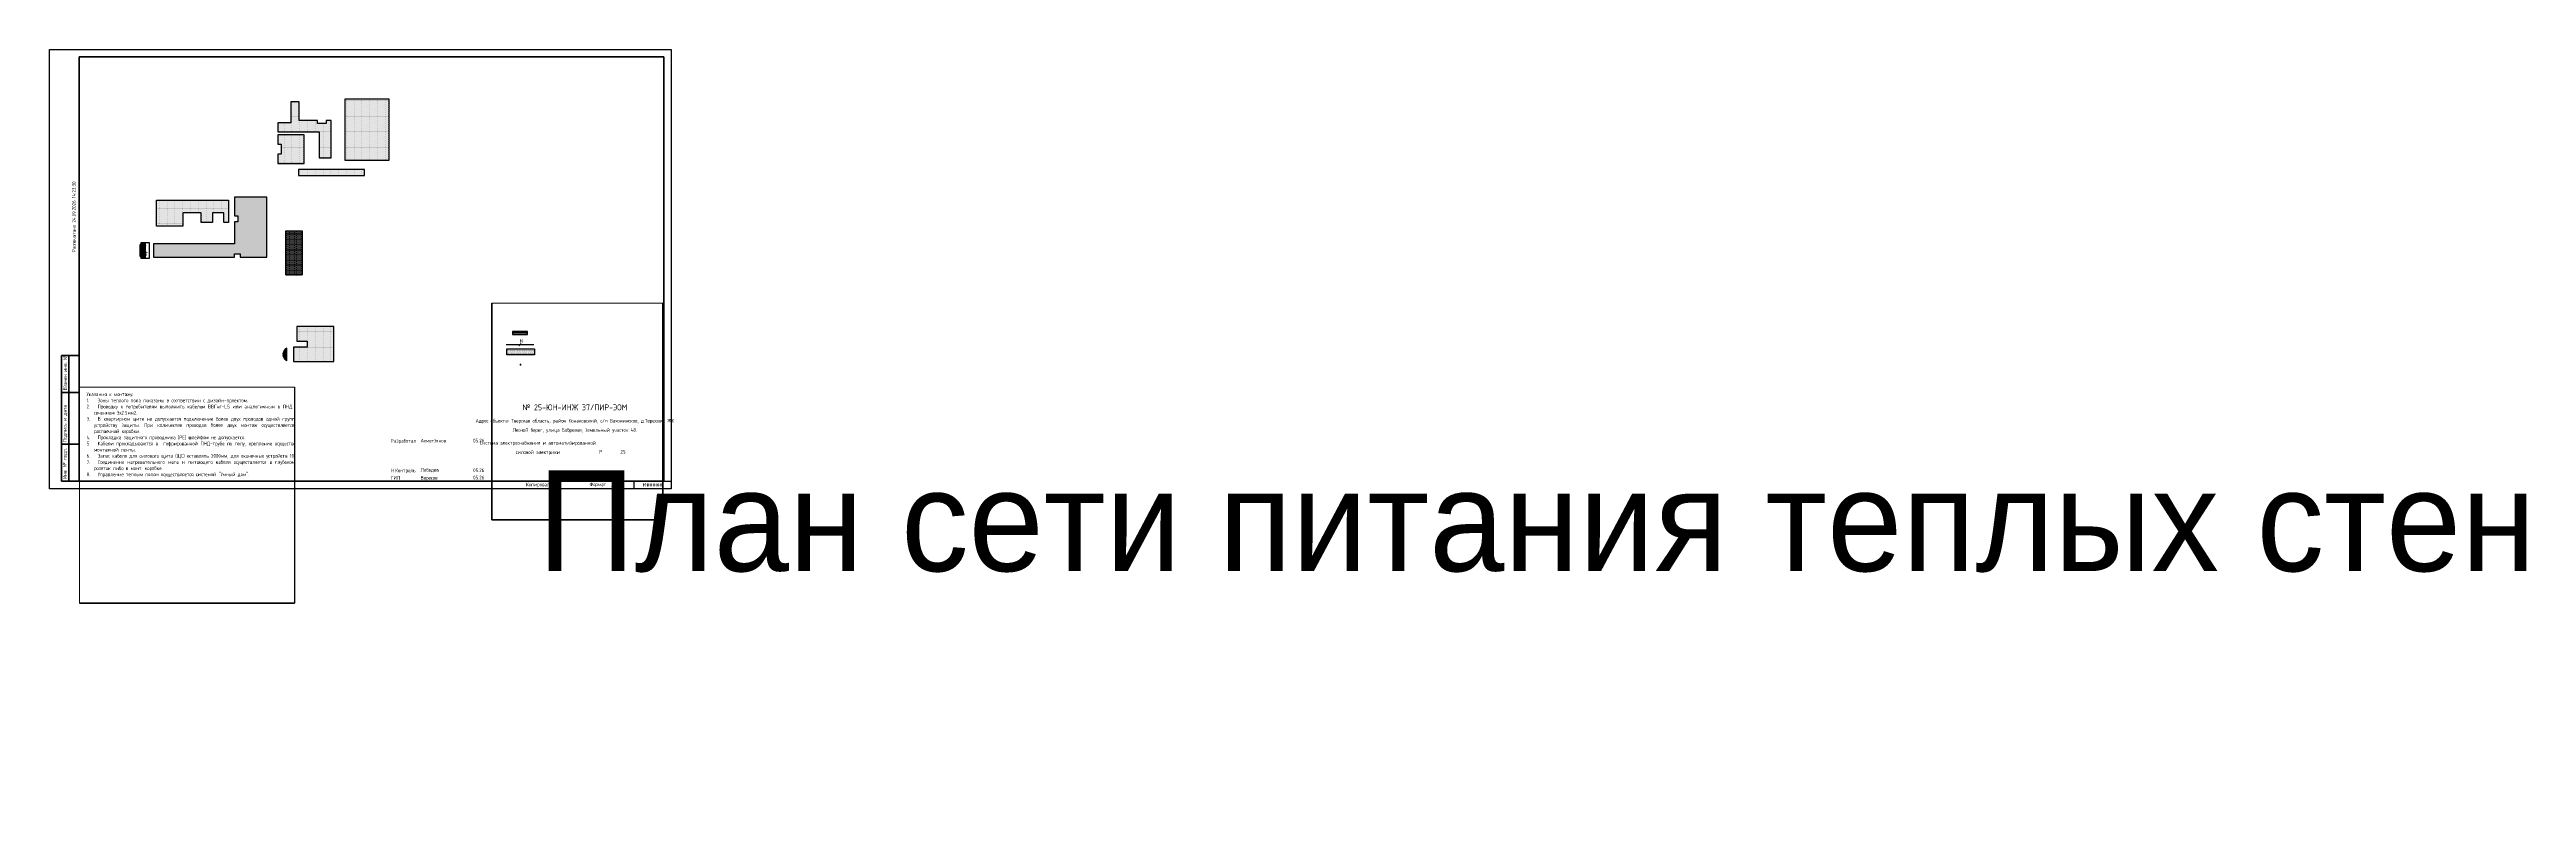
# Paper-space layout 'ТП (2)' of a CAD drawing. Header units: millimetres. Extents: x 0 to 1674, y -218 to 297.
# The model-space entities are those that its viewports show. They can reach past a viewport. Long polylines and large blocks are cut down to what shows.
import ezdxf
from ezdxf.enums import TextEntityAlignment as Align

# ---------------------------------------------------------------- set-up
doc = ezdxf.new("R2018")
doc.units = ezdxf.units.MM
doc.linetypes.add('JIS_02_0.7', pattern=[1.35, 0.75, -0.6])
doc.layers.add('0_UNC Defpoints ЭОМ', color=6, linetype='Continuous', plot=False)
for name, color, linetype in [('0_UNC_0 Щит', 1, 'Continuous'), ('0_UNC_7 ТП. Оборудование', 1, 'Continuous'), ('0_UNC_7 ТП. Трассы', 1, 'Continuous'), ('0_Рамка', 7, 'Continuous'), ('ЩР-1', 1, 'Continuous')]:
    doc.layers.add(name, color=color, linetype=linetype)
doc.styles.add('GOST 2.304 A', font='GOST2304A.ttf')
doc.styles.get("Standard").update_dxf_attribs({"font": 'arial.ttf'})
doc.styles.add('Unecom', font='GOST2304A.ttf', dxfattribs={"height": 2.5})
doc.styles.add('СГЕНЕРИР_СТИЛЬ_1', font='')
doc.styles.add('СПДС', font='isocpeur.ttf', dxfattribs={"width": 0.8, "height": 2.5})
doc.styles.get('СГЕНЕРИР_СТИЛЬ_1').set_extended_font_data('Arial Кириллический')

# ---------------------------------------------------------------- blocks, each defined once
blk = doc.blocks.new('*U292')
at = {"lineweight": 60, "ltscale": 10}
for p, q in [((20, 292), (415, 292)), ((20, 5), (20, 292)), ((415, 292), (415, 5)), ((8, 90), (20, 90)), ((8, 5), (8, 90)), ((13, 90), (13, 5)), ((20, 90), (20, 5)), ((20, 90), (20, 5)), ((8, 65), (20, 65)), ((8, 30), (20, 30)), ((20, 5), (8, 5)), ((415, 5), (20, 5))]:
    blk.add_line(p, q, dxfattribs=at)
at = {"layer": '0_UNC Defpoints ЭОМ', "ltscale": 10}
blk.add_lwpolyline([(420, 0), (0, 0), (0, 297), (420, 297)], close=True, dxfattribs=at)
at = {"layer": '0_UNC Defpoints ЭОМ', "lineweight": 30}
blk.add_lwpolyline([(395, 5), (420, 5), (420, 0), (395, 0)], close=True, dxfattribs=at)
at = {"char_height": 2.5, "attachment_point": 4, "rotation": 90, "style": 'Unecom'}
for s, insert, width in [('{\\fGOST type A|b0|i1|c204|p34; }Взамен инв. №', (10.5, 65), 25), (' Подпись и дата', (10.5, 30), 35), (' Инв. № подл.', (10.5, 5), 24.419)]:
    blk.add_mtext(s, dxfattribs=dict(at, insert=insert, width=width))
at = {"style": 'Unecom'}
for s, insert, char_height, width, attachment_point, line_spacing_factor in [('№ 25-ЮН-ИНЖ 37/ПИР-ЭОМ', (355, 55), 4, 120, 5, 2), ('Разработал', (230.7, 32), 2.5, 20, 4, 2), ('Ахметзянов', (250.8, 32.5), 2.5, 19.921, 4, 2), ('05.26', (290, 32.5), 2.5, 10, 5, 2), ('Адрес объекта: Тверская область, район Конаковский, с/п Вахонинское, д.Терехово, ЖК Лесной берег, улица Бобровая, земельный участок 48.', (355, 42.5), 2.5, 115, 5, 1.5), ('Система электроснабжения и автоматизированной силовой электрики', (330, 27.5), 2.5, 70, 5, 1.5), ('Р', (372.5, 25), 2.5, 15, 5, 2), ('Н.Контроль', (230.7, 12), 2.5, 20, 4, 2), ('ГИП', (230.7, 7.3), 2.5, 20, 4, 2), ('Лебедев', (250.8, 12.5), 2.5, 19.921, 4, 2), ('Вересов', (250.8, 7), 2.5, 19.921, 4, 2), ('05.26', (290, 12.5), 2.5, 10, 5, 2), ('05.26', (290, 7.5), 2.5, 10, 5, 2)]:
    blk.add_mtext(s, dxfattribs=dict(at, insert=insert, char_height=char_height, width=width, attachment_point=attachment_point, line_spacing_factor=line_spacing_factor))
at = {"char_height": 2.5, "attachment_point": 4, "style": 'Unecom'}
for s, insert, width in [('Формат  ', (364.9, 2.6), 50), ('\\pi1; ', (250, -133.2), 20), ('\\pi1; ', (250, -133.2), 20), ('\\pxi0.4; ', (250, -133.2), 20), ('\\pi1; ', (512.5, -218.3), 20), ('\\pi1; ', (512.5, -218.3), 20), ('\\pxi0.4; ', (512.5, -218.3), 20)]:
    blk.add_mtext(s, dxfattribs=dict(at, insert=insert, width=width))
at = {"style": 'Unecom'}
blk.add_attdef('ЛИСТ_№', text='', height=2.5, dxfattribs=at).set_placement((387.5, 25), align=Align.MIDDLE_CENTER)
blk.add_attdef('КОЛ-ВО_ЛИСТОВ', text='', height=2.5, dxfattribs=at).set_placement((404.7, 23.7), align=Align.CENTER)
at = {"lineweight": 30, "flags": 104}
blk.add_attdef('ОПИСАНИЕ_ЛИСТА', text='', height=2.5, dxfattribs=at).set_placement((329.9, 12.5), align=Align.MIDDLE_CENTER)
at = {"style": 'Unecom', "flags": 8}
blk.add_attdef('ФОРМАТ_БУМАГИ', (379.4, 1.3), '', height=2.5, dxfattribs=at)
at = {"layer": '0_Рамка', "style": 'СПДС', "width": 0.8}
blk.add_text('Распечатано 24.09.2026 14:23:30', height=2.5, rotation=90, dxfattribs=at).set_placement((16.5, 160), align=Align.MIDDLE_LEFT)
at = {"layer": 'Defpoints', "insert": (330, 2.5), "char_height": 2.5, "width": 70, "attachment_point": 5, "style": 'Unecom'}
blk.add_mtext('Копировал', dxfattribs=at)
blk = doc.blocks.new('ЩС-65')
h = blk.add_hatch(color=1)
h.dxf.hatch_style = 1
h.paths.add_polyline_path([(1014, 0), (1014, 101), (0, 101), (0, 0)])
at = {"color": 1}
for points in [[(0, 101), (0, -101), (1014, -101), (1014, 101), (0, 101)], [(0, 0), (1014, 0)]]:
    blk.add_lwpolyline(points, dxfattribs=at)
blk = doc.blocks.new('*U309')
at = {"color": 0, "linetype": 'ByBlock', "lineweight": -2}
for points in [[(-2, 2), (2, 2)], [(-2, 0), (2, 0)]]:
    blk.add_lwpolyline(points, dxfattribs=at)
at = {"color": 0, "ltscale": 0.4}
blk.add_lwpolyline([(0, 3), (0, 2)], dxfattribs=at)
at = {"color": 0, "linetype": 'ByBlock', "lineweight": -2}
blk.add_arc((0, 0), 1.74, 0, 180, dxfattribs=at)
for p in [(-2, 0), (0, 3), (2, 0)]:
    blk.add_point(p, dxfattribs=at)
at = {"color": 18, "true_color": 0x000000, "style": 'Unecom'}
for tag, p in [('ГРУППА', (-12, 7)), ('НАЗНАЧЕНИЕ', (-12, 4))]:
    blk.add_attdef(tag, p, '', height=2.5, dxfattribs=at)
at = {"layer": 'Defpoints', "style": 'Unecom'}
for tag, p in [('МОДЕЛЬ', (-13, 2)), ('АТРИБУТ', (-13, -1))]:
    blk.add_attdef(tag, p, '', height=2.5, dxfattribs=at)
blk = doc.blocks.new('*U415')
h = blk.add_hatch(color=256)
h.dxf.hatch_style = 1
h.paths.add_polyline_path([(0, 300), (800, 300), (800, 100), (0, 100)])
for points in [[(0, 300), (800, 300), (800, 100), (0, 100)], [(0, 100), (800, 100), (800, -100), (0, -100)]]:
    blk.add_lwpolyline(points, close=True)
at = {"color": 7, "style": 'GOST 2.304 A'}
blk.add_attdef('ИМЯ', text='', height=180, dxfattribs=at).set_placement((400, 100), align=Align.MIDDLE_CENTER)
blk = doc.blocks.new('*U417')
at = {"color": 0, "linetype": 'Continuous', "lineweight": 25}
blk.add_lwpolyline([(286, 49), (298, 49, -0.4142136), (300, 48), (300, 2, -0.4142136), (298, 1), (-299, 1, -0.4142136), (-300, 2), (-300, 48, -0.4142136), (-299, 49), (-286, 49), (-286, 50), (-299, 50, 0.4142136), (-301, 48), (-301, 2, 0.4142136), (-299, 0), (298, 0, 0.4142136), (301, 2), (301, 48, 0.4142136), (298, 50), (286, 50)], format="xyb", close=True, dxfattribs=at)
at = {"color": 0, "flags": 9}
for tag, p in [('АРТИКУЛ', (-60, -12)), ('НАИМЕНОВАНИЕ', (-59, -7)), ('ПРИМЕЧАНИЕ', (-59, -17))]:
    blk.add_attdef(tag, text='', height=2.5, dxfattribs=at).set_placement(p, align=Align.TOP_LEFT)
at = {"color": 0, "lineweight": 30, "flags": 104}
for tag, p in [('ВЫСОТА', (-60, -21)), ('ДЛИНА', (-60, -36)), ('ШИРИНА', (-59, -25)), ('ТОЛЩИНА', (-59, -31))]:
    blk.add_attdef(tag, text='', height=2.5, dxfattribs=at).set_placement(p, align=Align.TOP_LEFT)

msp = doc.modelspace()

# ---------------------------------------------------------------- hatches: boundary and pattern name
at = {"layer": '0_UNC_7 ТП. Оборудование', "true_color": 0xcd6928}
h = msp.add_hatch(dxfattribs=at)
h.set_pattern_fill('DOTS', color=32, scale=30)
h.paths.add_polyline_path([(10069, 17732), (12164, 17732), (12164, 16397), (12766, 16397), (12769, 16397), (12769, 18297), (12519, 18297), (12519, 18147), (12079, 18147), (12079, 18297), (11149, 18297), (11149, 19252), (10734, 19252), (10734, 19102), (10734, 18177), (10069, 18177)])
h = msp.add_hatch(dxfattribs=at)
h.set_pattern_fill('DOTS', color=32, scale=30)
h.paths.add_polyline_path([(15714, 19387), (13464, 19387), (13464, 16287), (15714, 16287)])
h = msp.add_hatch(dxfattribs=at)
h.set_pattern_fill('DOTS', color=32, scale=30)
h.paths.add_polyline_path([(10069, 16117), (11404, 16117), (11404, 17572), (10069, 17572), (10069, 17094), (10239, 17094), (10239, 16594), (10069, 16594)])
h = msp.add_hatch(dxfattribs=at)
h.set_pattern_fill('DOTS', color=32, scale=30)
h.paths.add_polyline_path([(11119, 15507), (14469, 15507), (14469, 15807), (11119, 15807)])
h = msp.add_hatch(dxfattribs=at)
h.set_pattern_fill('DOTS', color=32, scale=30)
h.paths.add_polyline_path([(9519, 14407), (7879, 14407), (7879, 13467), (8049, 13467), (8049, 13167), (7879, 13167), (7879, 12037), (3774, 12037), (3774, 11367), (7867, 11367), (7867, 11537), (8167, 11537), (8167, 11367), (9519, 11367)])
h = msp.add_hatch(dxfattribs=at)
h.set_pattern_fill('DOTS', color=32, scale=30)
h.paths.add_polyline_path([(7569, 14257), (7569, 13132), (7334, 13132), (7334, 13622), (6764, 13622), (6764, 13132), (6184, 13132), (6184, 13622), (5249, 13622), (5249, 12947), (3924, 12947), (3924, 14257)])
h = msp.add_hatch(dxfattribs=at)
h.set_pattern_fill('DOTS', color=32, scale=30)
h.paths.add_polyline_path([(10469, 12707), (11309, 12707), (11309, 10467), (10469, 10467)])
h = msp.add_hatch(dxfattribs=at)
h.set_pattern_fill('DOTS', color=32, scale=30)
h.paths.add_polyline_path([(11034, 7857), (11034, 7112), (11564, 7112), (11564, 6802), (10864, 6802), (10864, 6072), (12912, 6072), (12912, 7857)])
h = msp.add_hatch(dxfattribs=at)
h.set_pattern_fill('DOTS', color=32, scale=30)
edge = h.paths.add_edge_path()
edge.add_arc((10694, 6437), 365, 118.64962, 141.16328)
edge.add_arc((10694, 6437), 365, 141.16328, 218.83672)
edge.add_arc((10694, 6437), 365, 218.83672, 241.35038)
edge.add_line((10519, 6117), (10519, 6757))
h = msp.add_hatch(dxfattribs=at)
h.set_pattern_fill('DOTS', color=32, scale=30)
h.set_pattern_definition([(0, (0, 1300), (23.8125, 47.625), [0, -47.625])])
h.paths.add_polyline_path([(-211194, -35379), (-209319, -35379), (-209319, -35782), (-211194, -35782)])

# ---------------------------------------------------------------- linework, layer by layer
at = {"ltscale": 10}
for points in [[(-212203, -32283), (-215071, -32283), (-215071, -17629), (-212203, -17629)], [(-212203, -17629), (-200647, -17629), (-200647, -32283), (-212203, -32283)], [(-200647, -17629), (-186103, -17629), (-186103, -32283), (-200647, -32283)], [(-212203, -46937), (-215071, -46937), (-215071, -32283), (-212203, -32283)], [(-212203, -32283), (-200647, -32283), (-200647, -46937), (-212203, -46937)], [(-200647, -32283), (-186103, -32283), (-186103, -46937), (-200647, -46937)], [(-212203, -61592), (-215071, -61592), (-215071, -46937), (-212203, -46937)], [(-212203, -46937), (-200647, -46937), (-200647, -61592), (-212203, -61592)], [(-200647, -46937), (-186103, -46937), (-186103, -61592), (-200647, -61592)]]:
    msp.add_lwpolyline(points, close=True, dxfattribs=at)
at = {"layer": '0_UNC_7 ТП. Оборудование', "color": 32, "true_color": 0xcd6928}
for points in [[(10069, 17732), (12164, 17732), (12164, 16397), (12766, 16397), (12769, 16397), (12769, 18297), (12519, 18297), (12519, 18147), (12079, 18147), (12079, 18297), (11149, 18297), (11149, 19252), (10734, 19252), (10734, 19102), (10734, 18177), (10069, 18177)], [(15714, 19387), (13464, 19387), (13464, 16287), (15714, 16287)], [(10069, 16117), (11404, 16117), (11404, 17572), (10069, 17572), (10069, 17094), (10239, 17094), (10239, 16594), (10069, 16594)], [(11119, 15507), (14469, 15507), (14469, 15807), (11119, 15807)], [(9519, 14407), (7879, 14407), (7879, 13467), (8049, 13467), (8049, 13167), (7879, 13167), (7879, 12037), (3774, 12037), (3774, 11367), (7867, 11367), (7867, 11537), (8167, 11537), (8167, 11367), (9519, 11367)], [(7569, 14257), (7569, 13132), (7334, 13132), (7334, 13622), (6764, 13622), (6764, 13132), (6184, 13132), (6184, 13622), (5249, 13622), (5249, 12947), (3924, 12947), (3924, 14257)], [(10469, 12707), (11309, 12707), (11309, 10467), (10469, 10467)], [(11034, 7857), (11034, 7112), (11564, 7112), (11564, 6802), (10864, 6802), (10864, 6072), (12912, 6072), (12912, 7857)], [(-211194, -35379), (-209319, -35379), (-209319, -35782), (-211194, -35782)]]:
    msp.add_lwpolyline(points, close=True, dxfattribs=at)
msp.add_lwpolyline([(10519, 6757, 0.0985516), (10410, 6666, 0.3525159), (10410, 6208, 0.0985516), (10519, 6117)], format="xyb", close=True, dxfattribs=at)
at = {"layer": '0_UNC_7 ТП. Трассы', "linetype": 'JIS_02_0.7', "ltscale": 2}
msp.add_lwpolyline([(-211240, -35084), (-209372, -35084)], dxfattribs=at)
at = {"layer": '0_UNC_7 ТП. Трассы'}
msp.add_lwpolyline([(-210376, -35155), (-210235, -35013)], dxfattribs=at)

# ---------------------------------------------------------------- block references
at = {"layer": '0_UNC_0 Щит', "color": 1}
msp.add_blockref('ЩС-65', (-210813, -34299), dxfattribs=at)
at = {"layer": '0_UNC_7 ТП. Оборудование', "color": 244, "true_color": 0x991b1e, "xscale": 2, "yscale": 2, "zscale": 2}
msp.add_blockref('*U309', (-210274, -36447), dxfattribs=at)
at = {"layer": 'ЩР-1'}
ref = msp.add_blockref('*U417', (3094, 11703), dxfattribs=dict(at, rotation=270))
lines = msp.add_mtext('3000 мм', dxfattribs={"layer": '0', "color": 0, "insert": (3058, 11763), "char_height": 2.5, "attachment_point": 1, "rotation": 270})
ref.add_attrib('ДЛИНА', '', (3058, 11763), dxfattribs={"flags": 2}).embed_mtext(lines)
lines = msp.add_mtext('1,5 мм', dxfattribs={"layer": '0', "color": 0, "insert": (3063, 11762), "char_height": 2.5, "attachment_point": 1, "rotation": 270})
ref.add_attrib('ТОЛЩИНА', '', (3063, 11762), dxfattribs={"flags": 2}).embed_mtext(lines)
lines = msp.add_mtext('h=50 мм', dxfattribs={"layer": '0', "color": 0, "insert": (3073, 11763), "char_height": 2.5, "attachment_point": 1, "rotation": 270})
ref.add_attrib('ВЫСОТА', '', (3073, 11763), dxfattribs={"flags": 2}).embed_mtext(lines)
lines = msp.add_mtext('600 мм', dxfattribs={"layer": '0', "color": 0, "insert": (3069, 11762), "char_height": 2.5, "attachment_point": 1, "rotation": 270})
ref.add_attrib('ШИРИНА', '', (3069, 11762), dxfattribs={"flags": 2}).embed_mtext(lines)
at = {"layer": 'ЩР-1', "rotation": 90}
msp.add_blockref('*U415', (3446, 11304), dxfattribs=at).add_auto_attribs({'ИМЯ': 'ЩР-1'})

# ---------------------------------------------------------------- texts
at = {"insert": (-200140, -32674), "char_height": 250, "width": 13510.6, "attachment_point": 1, "style": 'Unecom'}
msp.add_mtext('\\pxi-3,l3,sm1,qj,t3;Указания к монтажу:{\\C0;\\P\\pi-2,l2;1.^IЗоны теплого пола показаны в соответствии с дизайн-проектом.\\P\\C7;2.^IПроводку к потребителям выполнить кабелем ВВГнг-LS или аналогичным в ПНД трубе по полу, сечением 3х2.5мм2.\\P3.^IВ квартирном щите не допускается подключение более двух проводов одной групповой линии к устройству защиты. При количестве проводов более двух монтаж осуществляется при помощи распаечной коробки.\\P\\C0;4.^IПрокладка защитного проводника (PE) шлейфом не допускается.\\P5.^IКабели прокладываются в  гофрированной ПНД-трубе по полу, крепление осуществить с помощью монтажной ленты.\\P6.^IЗапас кабеля для силового щита (ЩС) оставлять 2000мм, для оконечных устройств 1000мм.\\P7.^IСоединение нагревательного мата и питающего кабеля осуществляется в глубоком подрозетнике розеток либо в монт. коробке\\P8.^IУправление теплым полом осуществляется системой "Умный дом".}', dxfattribs=at)
at = {"layer": '0_UNC_7 ТП. Трассы', "insert": (-209651, -34842), "char_height": 250, "width": 1354, "attachment_point": 5, "style": 'СГЕНЕРИР_СТИЛЬ_1'}
msp.add_mtext('\\pxql;{\\fISOCPEUR|b0|i0|c204|p34;N}', dxfattribs=at)

psp = doc.layouts.new('ТП (2)')

# ---------------------------------------------------------------- block references
at = {"ltscale": 100}
ref = psp.add_blockref('*U292', (0, 0), dxfattribs=at)
ref.add_attrib('ФОРМАТ_БУМАГИ', 'А3', (379.4, 1.3), dxfattribs={"height": 2.5, "style": 'Unecom'})
ref.add_attrib('ЛИСТ_№', '25', dxfattribs={"height": 2.5, "style": 'Unecom'}).set_placement((387.5, 25), align=Align.MIDDLE_CENTER)
lines = psp.add_mtext('План сети питания теплых стен', dxfattribs={"insert": (329.9, 12.5), "char_height": 68.284, "attachment_point": 1})
ref.add_attrib('ОПИСАНИЕ_ЛИСТА', '', (329.9, 12.5), dxfattribs={"flags": 104}).embed_mtext(lines)

# ---------------------------------------------------------------- texts
at = {"insert": (407.5, 2.5), "char_height": 2.5, "width": 25, "attachment_point": 5, "line_spacing_factor": 2, "style": 'Unecom'}
psp.add_mtext('М#####', dxfattribs=at)

# ---------------------------------------------------------------- viewports
at = {"layer": '0_UNC Defpoints ЭОМ'}
for center, size, view_center_point, view_height, status, view_target_point, frozen in [((217.5, 148.5), (395, 287), (-2566.5, -3801.3), 21525, 4, (17379, 14563.8), ['0_Рамка', 'Defpoints']), ((92.8, -4.4), (145.3, 146.23), (12958.1, -75612.6), 14623.17, 3, (-206323.7, 35986.8), ['0_UNC_7 ТП. Оборудование', '0_UNC_7 ТП. Трассы'])]:
    vp = psp.add_viewport(center=center, size=size, view_center_point=view_center_point, view_height=view_height, status=status, dxfattribs=dict(at, view_target_point=view_target_point))
    vp.frozen_layers = frozen
at = {"layer": '0_UNC Defpoints ЭОМ', "view_target_point": (-206323.7, 35986.8)}
psp.add_viewport(center=(356.7, 52.2), size=(115.6, 146.54), view_center_point=(-101.5, -75597.1), view_height=14654.18, dxfattribs=at)

doc.saveas('drawing.dxf')
